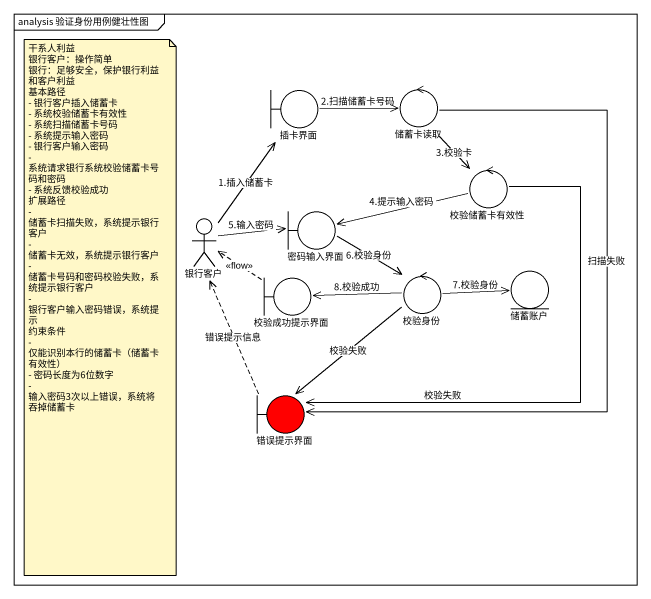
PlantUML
@startuml
mainframe analysis 验证身份用例健壮性图
boundary 插卡界面
control 储蓄卡读取
control 校验储蓄卡有效性
actor 银行客户
boundary 密码输入界面
boundary 校验成功提示界面
control 校验身份
entity 储蓄账户
boundary 错误提示界面 #FF0000
插卡界面 -right-> 储蓄卡读取 : 2.扫描储蓄卡号码
储蓄卡读取 --> 校验储蓄卡有效性 : 3.校验卡
储蓄卡读取 --> 错误提示界面 : 扫描失败
校验储蓄卡有效性 -left-> 密码输入界面 : 4.提示输入密码
校验储蓄卡有效性 --> 错误提示界面 : 校验失败
银行客户 -up-> 插卡界面 : 1.插入储蓄卡
银行客户 -right-> 密码输入界面 : 5.输入密码
密码输入界面 --> 校验身份 : 6.校验身份
校验成功提示界面 .left.> 银行客户 : <<flow>>
校验身份 -left-> 校验成功提示界面 : 8.校验成功
校验身份 -right-> 储蓄账户 : 7.校验身份
校验身份 --> 错误提示界面 : 校验失败
错误提示界面 .up.> 银行客户 : 错误提示信息
note as N1
  干系人利益
  银行客户：操作简单
  银行：足够安全，保护银行利益和客户利益
  基本路径
  - 银行客户插入储蓄卡
  - 系统校验储蓄卡有效性
  - 系统扫描储蓄卡号码
  - 系统提示输入密码
  - 银行客户输入密码
  - 系统请求银行系统校验储蓄卡号码和密码
  - 系统反馈校验成功
  扩展路径
  - 储蓄卡扫描失败，系统提示银行客户
  - 储蓄卡无效，系统提示银行客户
  - 储蓄卡号码和密码校验失败，系统提示银行客户
  - 银行客户输入密码错误，系统提示
  约束条件
  - 仅能识别本行的储蓄卡（储蓄卡有效性）
  - 密码长度为6位数字
  - 输入密码3次以上错误，系统将吞掉储蓄卡
end note
@enduml
